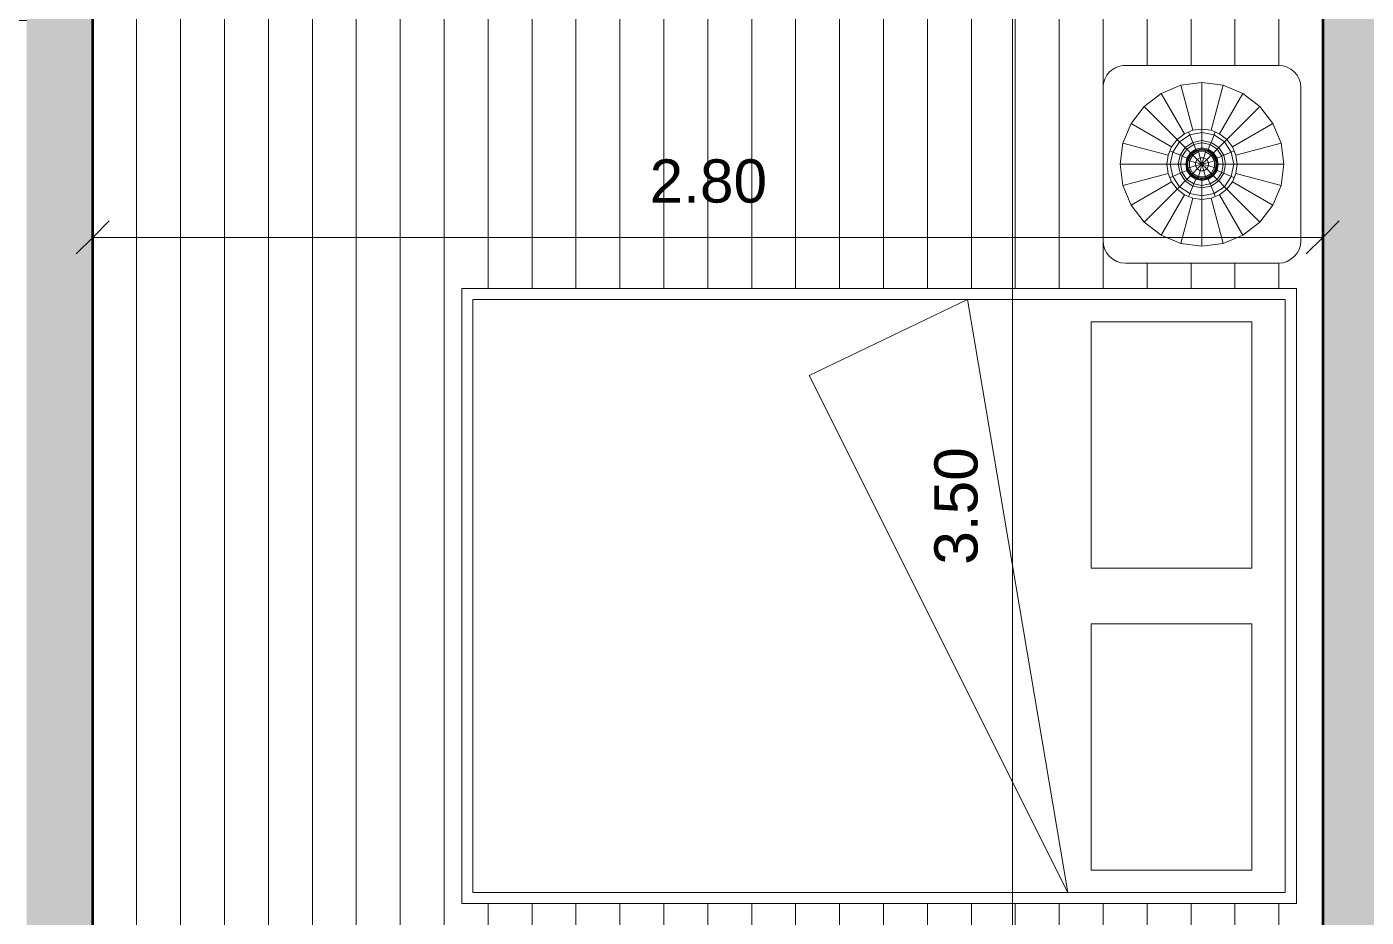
# Model space of a CAD drawing. Header units: metres. Extents: x 11 to 152, y 1 to 34.
# Drawn here: x 86.715 to 89.764, y 16.434 to 18.46 of the extents above; entities that cross this region are included whole.
import ezdxf

# ---------------------------------------------------------------- set-up
doc = ezdxf.new("R2010")
doc.units = ezdxf.units.M
for name, color, linetype, lineweight in [('A-ANNO-DIMS', 211, 'Continuous', 9), ('A-ANNO-DIMS-100', 211, 'Continuous', 9), ('A-FLOR-PATT', 8, 'Continuous', 9), ('A-WALL-1', 113, 'Continuous', 50), ('A-WALL-PATT-1', 111, 'Continuous', 9), ('E-LITE-EQPM', 33, 'Continuous', 9), ('G-IMPT', 8, 'Continuous', 9), ('I-FURN', 30, 'Continuous', 9)]:
    doc.layers.add(name, color=color, linetype=linetype, lineweight=lineweight)
doc.styles.add('Arial_1', font='Arial.ttf', dxfattribs={"height": 0.098353})
doc.dimstyles.new('Cota_1_25', dxfattribs={"dimscale": 0.3048, "dimtxt": 0.1, "dimasz": 0.246063, "dimexe": 0, "dimexo": 0.0625, "dimgap": 0.164042, "dimtad": 1, "dimrnd": 0.01, "dimzin": 0, "dimdsep": 46, "dimtxsty": 'Arial_1', "dimblk1": 'OBLIQUE', "dimblk2": 'OBLIQUE', "dimsah": 1, "dimcen": 0.09, "dimazin": 0, "dimtfac": 1, "dimtdec": 4, "dimtix": 1, "dimtmove": 0, "dimatfit": 3, "dimfxl": 0, "dimfxlon": 1, "dimtvp": 1, "dimtolj": 1, "dimtzin": 0, "dimarcsym": 2})

# ---------------------------------------------------------------- blocks, each defined once
blk = doc.blocks.new('M_Bed-Box1 - cama 140 x 190-1375289-2 Piso _Tipo_')
at = {"layer": 'I-FURN'}
for p, q in [((-0.3608, 0.7156), (-0.3608, -1.1844)), ((-0.3608, 0.7156), (1.0392, 0.7156)), ((1.0392, 0.7156), (1.0392, -1.1844)), ((-0.3354, 0.6902), (-0.3354, -1.159)), ((-0.3354, 0.6902), (1.0138, 0.6902)), ((1.0138, 0.6902), (1.0138, -1.159)), ((-0.2846, 0.614), (-0.2846, 0.2482)), ((-0.2846, 0.614), (0.2757, 0.614)), ((0.2757, 0.614), (0.2757, 0.2482)), ((0.4027, 0.614), (0.4027, 0.2482)), ((0.4027, 0.614), (0.963, 0.614)), ((0.963, 0.614), (0.963, 0.2482)), ((-0.2846, 0.2482), (0.2757, 0.2482)), ((0.4027, 0.2482), (0.963, 0.2482)), ((1.0138, 0.1949), (-0.3354, -0.0335)), ((1.0138, 0.1949), (-0.163, -0.3934)), ((-0.163, -0.3934), (-0.3354, -0.0335)), ((-0.3608, -1.1844), (1.0392, -1.1844)), ((-0.3354, -1.159), (1.0138, -1.159))]:
    blk.add_line(p, q, dxfattribs=at)
blk = doc.blocks.new('M_Table-End - nochero-1375290-2 Piso _Tipo_')
at = {"layer": 'I-FURN'}
for p, q in [((0.4029, 0.3774), (0.0545, 0.3774)), ((0.0037, 0.3266), (0.0037, -0.0218)), ((0.4537, -0.0218), (0.4537, 0.3266)), ((0.0545, -0.0726), (0.4029, -0.0726))]:
    blk.add_line(p, q, dxfattribs=at)
for centre, start, end in [((0.0545, 0.3266), 90, 180), ((0.4029, 0.3266), 0, 90), ((0.0545, -0.0218), 180, 270), ((0.4029, -0.0218), 270, 0)]:
    blk.add_arc(centre, 0.0508, start, end, dxfattribs=at)
blk = doc.blocks.new('Lamp38i - Name-1374313-2 Piso _Tipo_')
at = {"layer": 'G-IMPT'}
for p, q in [((0, 0.0381), (0, 0.0265)), ((-0.0265, 0), (-0.0381, 0)), ((0.0265, 0), (0.0381, 0)), ((0, -0.0381), (0, -0.0265))]:
    blk.add_line(p, q, dxfattribs=at)
blk = doc.blocks.new('Lamp38i - 12zlmp38i_dwg-1374311-2 Piso _Tipo_')
at = {"layer": 'G-IMPT'}
for p, q in [((0, 0.1863), (-0.0482, 0.18)), ((0.0482, 0.18), (0, 0.1863)), ((0, 0.0799), (0, 0.1863)), ((-0.1317, 0.1317), (-0.0931, 0.1613)), ((-0.0482, 0.18), (-0.0931, 0.1613)), ((-0.04, 0.0693), (-0.0931, 0.1613)), ((-0.0207, 0.0772), (-0.0482, 0.18)), ((0.0207, 0.0772), (0.0482, 0.18)), ((0.04, 0.0693), (0.0931, 0.1613)), ((0.0482, 0.18), (0.0931, 0.1613)), ((0.1317, 0.1317), (0.0931, 0.1613)), ((-0.1317, 0.1317), (-0.1613, 0.0931)), ((-0.1317, 0.1317), (-0.0565, 0.0565)), ((0.0565, 0.0565), (0.1317, 0.1317)), ((0.1613, 0.0931), (0.1317, 0.1317)), ((-0.1613, 0.0931), (-0.18, 0.0482)), ((-0.1613, 0.0931), (-0.0693, 0.04)), ((0.0693, 0.04), (0.1613, 0.0931)), ((0.18, 0.0482), (0.1613, 0.0931)), ((-0.04, 0.0693), (-0.0565, 0.0565)), ((-0.0511, 0.0511), (-0.0276, 0.0667)), ((-0.0207, 0.0772), (-0.04, 0.0693)), ((-0.0303, 0.0732), (-0.0276, 0.0667)), ((-0.0276, 0.0667), (0, 0.0722)), ((-0.0276, 0.0667), (-0.0206, 0.0498)), ((0, 0.0799), (-0.0207, 0.0772)), ((0.0207, 0.0772), (0, 0.0799)), ((0, 0.0799), (0, 0.0722)), ((0.0276, 0.0667), (0, 0.0722)), ((0, 0.0539), (0, 0.0722)), ((0.0276, 0.0667), (0.0206, 0.0498)), ((0.04, 0.0693), (0.0207, 0.0772)), ((0.0276, 0.0667), (0.0303, 0.0732)), ((0.0511, 0.0511), (0.0276, 0.0667)), ((0.0565, 0.0565), (0.04, 0.0693)), ((-0.18, 0.0482), (-0.1863, 0)), ((-0.0772, 0.0207), (-0.18, 0.0482)), ((-0.0693, 0.04), (-0.0772, 0.0207)), ((-0.0565, 0.0565), (-0.0693, 0.04)), ((-0.0511, 0.0511), (-0.0667, 0.0276)), ((-0.0511, 0.0511), (-0.0565, 0.0565)), ((-0.0511, 0.0511), (-0.0381, 0.0381)), ((-0.0498, 0.0206), (-0.0381, 0.0381)), ((-0.0498, 0.0206), (-0.0381, 0.0381)), ((-0.0449, 0.0186), (-0.0344, 0.0344)), ((-0.0206, 0.0498), (-0.0381, 0.0381)), ((-0.0381, 0.0381), (-0.0206, 0.0498)), ((-0.0344, 0.0344), (-0.0381, 0.0381)), ((-0.0344, 0.0344), (-0.0186, 0.0449)), ((-0.0262, 0.0262), (-0.0344, 0.0344)), ((-0.0262, 0.0262), (-0.0142, 0.0343)), ((-0.0248, 0.0248), (-0.0134, 0.0324)), ((-0.0234, 0.0234), (-0.0127, 0.0306)), ((-0.0233, 0.0233), (-0.0085, 0.0319)), ((-0.0206, 0.0498), (0, 0.0539)), ((0, 0.0539), (-0.0206, 0.0498)), ((-0.0186, 0.0449), (-0.0206, 0.0498)), ((0, 0.0486), (-0.0186, 0.0449)), ((-0.0186, 0.0449), (-0.0142, 0.0343)), ((0, 0.0371), (-0.0142, 0.0343)), ((-0.0142, 0.0343), (-0.0134, 0.0324)), ((0, 0.0351), (-0.0134, 0.0324)), ((-0.0127, 0.0306), (-0.0134, 0.0324)), ((-0.0096, 0.0312), (-0.0127, 0.0306)), ((0.0085, 0.0319), (-0.0085, 0.0319)), ((-0.0077, 0.0287), (-0.0085, 0.0319)), ((0, 0.0331), (-0.0065, 0.0319)), ((0.0206, 0.0498), (0, 0.0539)), ((0, 0.0539), (0.0206, 0.0498)), ((0, 0.0486), (0, 0.0539)), ((0, 0.0371), (0, 0.0486)), ((0.0186, 0.0449), (0, 0.0486)), ((0, 0.0351), (0, 0.0371)), ((0.0142, 0.0343), (0, 0.0371)), ((0, 0.0351), (0.0134, 0.0324)), ((0, 0.0331), (0, 0.0351)), ((0, 0.0319), (0, 0.0331)), ((0.0065, 0.0319), (0, 0.0331)), ((0.0085, 0.0319), (0.0077, 0.0287)), ((0.0085, 0.0319), (0.0233, 0.0233)), ((0.0127, 0.0306), (0.0096, 0.0312)), ((0.0127, 0.0306), (0.0134, 0.0324)), ((0.0127, 0.0306), (0.0234, 0.0234)), ((0.0134, 0.0324), (0.0142, 0.0343)), ((0.0134, 0.0324), (0.0248, 0.0248)), ((0.0142, 0.0343), (0.0186, 0.0449)), ((0.0142, 0.0343), (0.0262, 0.0262)), ((0.0186, 0.0449), (0.0206, 0.0498)), ((0.0186, 0.0449), (0.0344, 0.0344)), ((0.0381, 0.0381), (0.0206, 0.0498)), ((0.0206, 0.0498), (0.0381, 0.0381)), ((0.0344, 0.0344), (0.0262, 0.0262)), ((0.0344, 0.0344), (0.0381, 0.0381)), ((0.0449, 0.0186), (0.0344, 0.0344)), ((0.0511, 0.0511), (0.0381, 0.0381)), ((0.0498, 0.0206), (0.0381, 0.0381)), ((0.0498, 0.0206), (0.0381, 0.0381)), ((0.0511, 0.0511), (0.0565, 0.0565)), ((0.0511, 0.0511), (0.0667, 0.0276)), ((0.0693, 0.04), (0.0565, 0.0565)), ((0.0772, 0.0207), (0.0693, 0.04)), ((0.0772, 0.0207), (0.18, 0.0482)), ((0.1863, 0), (0.18, 0.0482)), ((-0.0772, 0.0207), (-0.0799, 0)), ((-0.0732, 0.0303), (-0.0667, 0.0276)), ((-0.0722, 0), (-0.0667, 0.0276)), ((-0.0498, 0.0206), (-0.0667, 0.0276)), ((-0.0498, 0.0206), (-0.0539, 0)), ((-0.0539, 0), (-0.0498, 0.0206)), ((-0.0449, 0.0186), (-0.0498, 0.0206)), ((-0.0449, 0.0186), (-0.0486, 0)), ((-0.0343, 0.0142), (-0.0449, 0.0186)), ((-0.0371, 0), (-0.0343, 0.0142)), ((-0.0351, 0), (-0.0324, 0.0134)), ((-0.0343, 0.0142), (-0.0262, 0.0262)), ((-0.0324, 0.0134), (-0.0343, 0.0142)), ((-0.0319, 0.0065), (-0.0331, 0)), ((-0.0324, 0.0134), (-0.0248, 0.0248)), ((-0.0306, 0.0127), (-0.0324, 0.0134)), ((-0.0319, 0.0085), (-0.0233, 0.0233)), ((-0.0319, 0.0085), (-0.0319, -0.0085)), ((-0.0319, 0.0085), (-0.0287, 0.0077)), ((-0.0306, 0.0127), (-0.0312, 0.0096)), ((-0.0306, 0.0127), (-0.0234, 0.0234)), ((-0.0287, 0.0077), (-0.021, 0.021)), ((-0.0287, 0.0077), (-0.0147, 0.0039)), ((-0.0287, 0.0077), (-0.0286, -0.0077)), ((-0.0262, 0.0262), (-0.0248, 0.0248)), ((-0.0234, 0.0234), (-0.0248, 0.0248)), ((-0.0233, 0.0233), (-0.021, 0.021)), ((-0.021, 0.021), (-0.0077, 0.0287)), ((-0.021, 0.021), (-0.0108, 0.0108)), ((-0.0147, 0.0039), (-0.0108, 0.0108)), ((-0.0147, 0.0039), (-0.0147, -0.0039)), ((-0.0147, 0.0039), (0, 0)), ((-0.0039, 0.0147), (-0.0108, 0.0108)), ((0, 0), (-0.0108, 0.0108)), ((0.0077, 0.0287), (-0.0077, 0.0287)), ((-0.0077, 0.0287), (-0.0039, 0.0147)), ((0.0039, 0.0147), (-0.0039, 0.0147)), ((0, 0), (-0.0039, 0.0147)), ((0.0039, 0.0147), (0, 0)), ((0.0108, 0.0108), (0, 0)), ((0.0147, 0.0039), (0, 0)), ((0.0077, 0.0287), (0.0039, 0.0147)), ((0.0108, 0.0108), (0.0039, 0.0147)), ((0.021, 0.021), (0.0077, 0.0287)), ((0.021, 0.021), (0.0108, 0.0108)), ((0.0147, 0.0039), (0.0108, 0.0108)), ((0.0286, 0.0077), (0.0147, 0.0039)), ((0.0147, -0.0039), (0.0147, 0.0039)), ((0.021, 0.021), (0.0233, 0.0233)), ((0.0286, 0.0077), (0.021, 0.021)), ((0.0319, 0.0085), (0.0233, 0.0233)), ((0.0234, 0.0234), (0.0248, 0.0248)), ((0.0306, 0.0127), (0.0234, 0.0234)), ((0.0262, 0.0262), (0.0248, 0.0248)), ((0.0324, 0.0134), (0.0248, 0.0248)), ((0.0343, 0.0142), (0.0262, 0.0262)), ((0.0319, 0.0085), (0.0286, 0.0077)), ((0.0286, -0.0077), (0.0286, 0.0077)), ((0.0306, 0.0127), (0.0324, 0.0134)), ((0.0306, 0.0127), (0.0312, 0.0096)), ((0.0319, -0.0085), (0.0319, 0.0085)), ((0.0319, 0.0065), (0.0331, 0)), ((0.0324, 0.0134), (0.0343, 0.0142)), ((0.0351, 0), (0.0324, 0.0134)), ((0.0343, 0.0142), (0.0449, 0.0186)), ((0.0371, 0), (0.0343, 0.0142)), ((0.0449, 0.0186), (0.0498, 0.0206)), ((0.0449, 0.0186), (0.0486, 0)), ((0.0498, 0.0206), (0.0667, 0.0276)), ((0.0498, 0.0206), (0.0539, 0)), ((0.0539, 0), (0.0498, 0.0206)), ((0.0732, 0.0303), (0.0667, 0.0276)), ((0.0722, 0), (0.0667, 0.0276)), ((0.0799, 0), (0.0772, 0.0207)), ((-0.1863, 0), (-0.18, -0.0482)), ((-0.0799, 0), (-0.1863, 0)), ((-0.0772, -0.0207), (-0.18, -0.0482)), ((-0.0799, 0), (-0.0772, -0.0207)), ((-0.0722, 0), (-0.0799, 0)), ((-0.0772, -0.0207), (-0.0693, -0.04)), ((-0.0667, -0.0276), (-0.0732, -0.0303)), ((-0.0722, 0), (-0.0539, 0)), ((-0.0722, 0), (-0.0667, -0.0276)), ((-0.0667, -0.0276), (-0.0498, -0.0206)), ((-0.0667, -0.0276), (-0.0511, -0.0511)), ((-0.0539, 0), (-0.0498, -0.0206)), ((-0.0539, 0), (-0.0498, -0.0206)), ((-0.0486, 0), (-0.0539, 0)), ((-0.0449, -0.0186), (-0.0498, -0.0206)), ((-0.0498, -0.0206), (-0.0381, -0.0381)), ((-0.0381, -0.0381), (-0.0498, -0.0206)), ((-0.0371, 0), (-0.0486, 0)), ((-0.0486, 0), (-0.0449, -0.0186)), ((-0.0343, -0.0142), (-0.0449, -0.0186)), ((-0.0344, -0.0344), (-0.0449, -0.0186)), ((-0.0351, 0), (-0.0371, 0)), ((-0.0371, 0), (-0.0343, -0.0142)), ((-0.0351, 0), (-0.0324, -0.0134)), ((-0.0331, 0), (-0.0351, 0)), ((-0.0344, -0.0344), (-0.0262, -0.0262)), ((-0.0343, -0.0142), (-0.0326, -0.0135)), ((-0.0262, -0.0262), (-0.0343, -0.0142)), ((-0.0319, 0), (-0.0331, 0)), ((-0.0331, 0), (-0.0319, -0.0065)), ((-0.0306, -0.0127), (-0.0324, -0.0134)), ((-0.0324, -0.0134), (-0.0248, -0.0248)), ((-0.0319, -0.0085), (-0.0286, -0.0077)), ((-0.0319, -0.0085), (-0.0233, -0.0233)), ((-0.0312, -0.0096), (-0.0306, -0.0127)), ((-0.0306, -0.0127), (-0.0234, -0.0234)), ((-0.0286, -0.0077), (-0.0147, -0.0039)), ((-0.0286, -0.0077), (-0.021, -0.021)), ((-0.0262, -0.0262), (-0.0248, -0.0248)), ((-0.0262, -0.0262), (-0.0142, -0.0343)), ((-0.0234, -0.0234), (-0.0248, -0.0248)), ((-0.0248, -0.0248), (-0.0134, -0.0324)), ((-0.0234, -0.0234), (-0.0127, -0.0306)), ((-0.0233, -0.0233), (-0.021, -0.021)), ((-0.0233, -0.0233), (-0.0085, -0.0319)), ((-0.0108, -0.0108), (-0.021, -0.021)), ((-0.021, -0.021), (-0.0077, -0.0286)), ((-0.0147, -0.0039), (0, 0)), ((-0.0147, -0.0039), (-0.0108, -0.0108)), ((-0.0108, -0.0108), (0, 0)), ((-0.0108, -0.0108), (-0.0039, -0.0147)), ((-0.0077, -0.0286), (-0.0085, -0.0319)), ((-0.0077, -0.0286), (-0.0039, -0.0147)), ((-0.0077, -0.0286), (0.0077, -0.0287)), ((-0.0039, -0.0147), (0, 0)), ((-0.0039, -0.0147), (0.0039, -0.0147)), ((0.0039, -0.0147), (0, 0)), ((0.0108, -0.0108), (0, 0)), ((0.0147, -0.0039), (0, 0)), ((0.0039, -0.0147), (0.0108, -0.0108)), ((0.0077, -0.0287), (0.0039, -0.0147)), ((0.0077, -0.0287), (0.021, -0.021)), ((0.0085, -0.0319), (0.0077, -0.0287)), ((0.0085, -0.0319), (0.0233, -0.0233)), ((0.0108, -0.0108), (0.0147, -0.0039)), ((0.0108, -0.0108), (0.021, -0.021)), ((0.0127, -0.0306), (0.0234, -0.0234)), ((0.0134, -0.0324), (0.0248, -0.0248)), ((0.0142, -0.0343), (0.0262, -0.0262)), ((0.0286, -0.0077), (0.0147, -0.0039)), ((0.0286, -0.0077), (0.021, -0.021)), ((0.0233, -0.0233), (0.021, -0.021)), ((0.0233, -0.0233), (0.0319, -0.0085)), ((0.0234, -0.0234), (0.0306, -0.0127)), ((0.0234, -0.0234), (0.0248, -0.0248)), ((0.0324, -0.0134), (0.0248, -0.0248)), ((0.0262, -0.0262), (0.0248, -0.0248)), ((0.0343, -0.0142), (0.0262, -0.0262)), ((0.0262, -0.0262), (0.0344, -0.0344)), ((0.0286, -0.0077), (0.0319, -0.0085)), ((0.0312, -0.0096), (0.0306, -0.0127)), ((0.0306, -0.0127), (0.0324, -0.0134)), ((0.0319, 0), (0.0331, 0)), ((0.0331, 0), (0.0319, -0.0065)), ((0.0351, 0), (0.0324, -0.0134)), ((0.0343, -0.0142), (0.0326, -0.0135)), ((0.0331, 0), (0.0351, 0)), ((0.0371, 0), (0.0343, -0.0142)), ((0.0343, -0.0142), (0.0449, -0.0186)), ((0.0344, -0.0344), (0.0449, -0.0186)), ((0.0351, 0), (0.0371, 0)), ((0.0371, 0), (0.0486, 0)), ((0.0381, -0.0381), (0.0498, -0.0206)), ((0.0381, -0.0381), (0.0498, -0.0206)), ((0.0486, 0), (0.0449, -0.0186)), ((0.0449, -0.0186), (0.0498, -0.0206)), ((0.0486, 0), (0.0539, 0)), ((0.0498, -0.0206), (0.0539, 0)), ((0.0539, 0), (0.0498, -0.0206)), ((0.0498, -0.0206), (0.0667, -0.0276)), ((0.0511, -0.0511), (0.0667, -0.0276)), ((0.0722, 0), (0.0539, 0)), ((0.0667, -0.0276), (0.0722, 0)), ((0.0732, -0.0303), (0.0667, -0.0276)), ((0.0693, -0.04), (0.0772, -0.0207)), ((0.0799, 0), (0.0722, 0)), ((0.0772, -0.0207), (0.0799, 0)), ((0.0772, -0.0207), (0.18, -0.0482)), ((0.0799, 0), (0.1863, 0)), ((0.18, -0.0482), (0.1863, 0)), ((-0.18, -0.0482), (-0.1613, -0.0931)), ((-0.1613, -0.0931), (-0.0693, -0.04)), ((-0.1317, -0.1317), (-0.0565, -0.0565)), ((-0.0693, -0.04), (-0.0565, -0.0565)), ((-0.0511, -0.0511), (-0.0565, -0.0565)), ((-0.0565, -0.0565), (-0.04, -0.0693)), ((-0.0511, -0.0511), (-0.0381, -0.0381)), ((-0.0511, -0.0511), (-0.0276, -0.0667)), ((-0.0344, -0.0344), (-0.0381, -0.0381)), ((-0.0381, -0.0381), (-0.0206, -0.0498)), ((-0.0381, -0.0381), (-0.0206, -0.0498)), ((-0.0344, -0.0344), (-0.0186, -0.0449)), ((-0.0206, -0.0498), (-0.0276, -0.0667)), ((-0.0186, -0.0449), (-0.0206, -0.0498)), ((-0.0206, -0.0498), (0, -0.0539)), ((0, -0.0539), (-0.0206, -0.0498)), ((-0.0186, -0.0449), (-0.0142, -0.0343)), ((0, -0.0486), (-0.0186, -0.0449)), ((-0.0142, -0.0343), (-0.0134, -0.0324)), ((0, -0.0371), (-0.0142, -0.0343)), ((-0.0127, -0.0306), (-0.0134, -0.0324)), ((0, -0.0351), (-0.0134, -0.0324)), ((-0.0096, -0.0312), (-0.0127, -0.0306)), ((-0.0085, -0.0319), (0.0085, -0.0319)), ((0, -0.0331), (-0.0065, -0.0319)), ((0, -0.0319), (0, -0.0331)), ((0.0065, -0.0319), (0, -0.0331)), ((0, -0.0351), (0.0134, -0.0324)), ((0, -0.0331), (0, -0.0351)), ((0, -0.0371), (0.0142, -0.0343)), ((0, -0.0351), (0, -0.0371)), ((0, -0.0371), (0, -0.0486)), ((0.0186, -0.0449), (0, -0.0486)), ((0, -0.0486), (0, -0.0539)), ((0, -0.0539), (0.0206, -0.0498)), ((0, -0.0539), (0.0206, -0.0498)), ((0, -0.0539), (0, -0.0722)), ((0.0127, -0.0306), (0.0096, -0.0312)), ((0.0127, -0.0306), (0.0134, -0.0324)), ((0.0134, -0.0324), (0.0142, -0.0343)), ((0.0142, -0.0343), (0.0186, -0.0449)), ((0.0186, -0.0449), (0.0344, -0.0344)), ((0.0186, -0.0449), (0.0206, -0.0498)), ((0.0206, -0.0498), (0.0381, -0.0381)), ((0.0206, -0.0498), (0.0381, -0.0381)), ((0.0206, -0.0498), (0.0276, -0.0667)), ((0.0276, -0.0667), (0.0511, -0.0511)), ((0.0344, -0.0344), (0.0381, -0.0381)), ((0.0381, -0.0381), (0.0511, -0.0511)), ((0.04, -0.0693), (0.0565, -0.0565)), ((0.0565, -0.0565), (0.0511, -0.0511)), ((0.0693, -0.04), (0.0565, -0.0565)), ((0.0565, -0.0565), (0.1317, -0.1317)), ((0.0693, -0.04), (0.1613, -0.0931)), ((0.1613, -0.0931), (0.18, -0.0482)), ((-0.04, -0.0693), (-0.0931, -0.1613)), ((-0.0482, -0.18), (-0.0207, -0.0772)), ((-0.04, -0.0693), (-0.0207, -0.0772)), ((-0.0303, -0.0732), (-0.0276, -0.0667)), ((-0.0276, -0.0667), (0, -0.0722)), ((0, -0.0799), (-0.0207, -0.0772)), ((0.0276, -0.0667), (0, -0.0722)), ((0, -0.0799), (0, -0.0722)), ((0, -0.0799), (0.0207, -0.0772)), ((0, -0.0799), (0, -0.1863)), ((0.0207, -0.0772), (0.04, -0.0693)), ((0.0207, -0.0772), (0.0482, -0.18)), ((0.0303, -0.0732), (0.0276, -0.0667)), ((0.04, -0.0693), (0.0931, -0.1613)), ((-0.1613, -0.0931), (-0.1317, -0.1317)), ((0.1613, -0.0931), (0.1317, -0.1317)), ((-0.1317, -0.1317), (-0.0931, -0.1613)), ((0.0931, -0.1613), (0.1317, -0.1317)), ((-0.0931, -0.1613), (-0.0482, -0.18)), ((-0.0482, -0.18), (0, -0.1863)), ((0, -0.1863), (0.0482, -0.18)), ((0.0482, -0.18), (0.0931, -0.1613))]:
    blk.add_line(p, q, dxfattribs=at)
at = {"xscale": 1.2, "yscale": 1.2, "zscale": 1.2}
blk.add_blockref('Lamp38i - Name-1374313-2 Piso _Tipo_', (0, 0), dxfattribs=at)
blk = doc.blocks.new('Lamp38i - 100 Watt Incandescent-1375292-2 Piso _Tipo_')
blk.add_blockref('Lamp38i - 12zlmp38i_dwg-1374311-2 Piso _Tipo_', (0, 0))
blk = doc.blocks.new('mesa172 - mesa001-1570305-2 Piso _Tipo_')
at = {"layer": 'I-FURN'}
h = blk.add_hatch(dxfattribs=at)
h.set_pattern_fill('FP_42', color=256, style=0, pattern_type=2)
h.set_pattern_definition([(226.11, (41.785, 15.092), (0.05405041, -0.0519957), [])])
h.paths.add_polyline_path([(0.7244, -1.1301), (0.2605, -0.6838), (-0.9528, -1.945), (-0.4888, -2.3913), (0.4525, -1.4128)], flags=0)
blk.add_line((-0.4888, -2.3913), (0.7244, -1.1301), dxfattribs=at)
blk = doc.blocks.new('DIMBLOCK271-2 Piso _Tipo_')
at = {"layer": 'A-ANNO-DIMS-100', "transparency": 16777216}
for p, q in [((86.865, 17.9807), (86.9025, 18.0182)), ((89.665, 17.9807), (89.7025, 18.0182)), ((86.865, 17.9807), (86.8275, 17.9432)), ((86.865, 17.9807), (89.665, 17.9807)), ((86.865, 17.9807), (86.865, 17.9807)), ((86.865, 17.9807), (86.865, 17.9807)), ((89.665, 17.9807), (89.6275, 17.9432)), ((89.665, 17.9807), (89.665, 17.9807)), ((89.665, 17.9807), (89.665, 17.9807))]:
    blk.add_line(p, q, dxfattribs=at)
at = {"layer": 'A-ANNO-DIMS-100', "color": 0, "transparency": 16777216, "insert": (88.1327, 18.1583), "char_height": 0.09835, "width": 0.317538, "attachment_point": 1, "line_spacing_factor": 0.938532, "style": 'Arial_1'}
blk.add_mtext('2.80', dxfattribs=at)
blk = doc.blocks.new('_Oblique')
at = {"color": 0, "linetype": 'ByBlock', "lineweight": -2}
blk.add_line((-0.5, -0.5), (0.5, 0.5), dxfattribs=at)
blk = doc.blocks.new('DIMBLOCK273-2 Piso _Tipo_')
at = {"layer": 'A-ANNO-DIMS-100', "transparency": 16777216}
for p, q in [((88.9584, 19.1183), (88.9209, 19.1558)), ((88.9584, 15.6182), (88.9584, 19.1183)), ((88.9584, 19.1183), (88.9959, 19.0808)), ((88.9584, 19.1183), (88.9584, 19.1183)), ((88.9584, 19.1183), (88.9584, 19.1183)), ((88.9584, 15.6182), (88.9209, 15.6557)), ((88.9584, 15.6182), (88.9959, 15.5807)), ((88.9584, 15.6182), (88.9584, 15.6182)), ((88.9584, 15.6182), (88.9584, 15.6182))]:
    blk.add_line(p, q, dxfattribs=at)
at = {"layer": 'A-ANNO-DIMS-100', "color": 0, "transparency": 16777216, "insert": (88.7808, 17.2359), "char_height": 0.09835, "width": 0.317538, "attachment_point": 1, "rotation": 90, "line_spacing_factor": 0.938532, "style": 'Arial_1'}
blk.add_mtext('3.50', dxfattribs=at)

msp = doc.modelspace()

# ---------------------------------------------------------------- hatches: boundary and pattern name
at = {"layer": 'A-FLOR-PATT'}
h = msp.add_hatch(dxfattribs=at)
h.set_pattern_fill('FP_62', color=256, style=0, pattern_type=2)
h.set_pattern_definition([(270, (95.365, -0.118), (0.1, 6e-18), [])])
h.paths.add_polyline_path([(86.2551, 15.4682), (86.2551, 15.5182), (84.7551, 15.5182), (84.7551, 15.4682), (86.2251, 15.4682)], flags=0)
h.paths.add_polyline_path([(87.065, 15.4682), (89.465, 15.4682), (89.465, 15.6182), (89.665, 15.6182), (89.665, 19.1183), (89.165, 19.1183), (89.165, 19.2683), (89.1743, 19.2683), (89.1743, 20.6183), (88.4116, 20.6183), (88.4116, 19.2683), (88.421, 19.2683), (88.421, 19.1183), (87.771, 19.1183), (87.771, 20.1683), (86.2435, 20.1683), (86.2435, 20.0783), (86.1935, 20.0783), (86.1935, 20.0633), (86.1585, 20.0633), (86.1585, 20.0783), (86.0935, 20.0783), (86.0935, 20.3183), (86.421, 20.3183), (86.421, 23.07), (83.8151, 23.0698), (83.8151, 22.5217), (83.8284, 22.5217), (83.8295, 22.5281), (83.8913, 22.5281), (83.8919, 22.84), (83.8955, 22.8529), (83.9019, 22.8647), (83.9107, 22.8749), (83.9216, 22.8828), (83.9377, 22.8897), (83.9481, 22.8897), (83.9535, 22.8929), (83.9579, 22.8974), (83.9611, 22.9027), (83.9632, 22.9027), (83.9662, 22.8994), (83.9675, 22.8952), (83.9671, 21.6889), (83.9649, 21.685), (83.9632, 21.6835), (83.9611, 21.6835), (83.9579, 21.6889), (83.9535, 21.6934), (83.9481, 21.6966), (83.9351, 21.6974), (83.9339, 21.6982), (83.9216, 21.7035), (83.9083, 21.7142), (83.9019, 21.7215), (83.8955, 21.7334), (83.8919, 21.7463), (83.8913, 21.7597), (83.8913, 22.0582), (83.8284, 22.0582), (83.8278, 22.0645), (83.8151, 22.0645), (83.8151, 21.3181), (84.3652, 21.3181), (84.3652, 20.8181), (83.865, 20.8181), (83.865, 19.2683), (84.055, 19.2683), (84.055, 19.2033), (84.07, 19.2033), (84.07, 19.1683), (84.055, 19.1683), (84.055, 19.1183), (84.015, 19.1183), (84.015, 15.9681), (84.3651, 15.9681), (84.3651, 15.6182), (84.7551, 15.6182), (84.7551, 15.5782), (86.2551, 15.5782), (86.2551, 15.6182), (86.715, 15.6182), (86.715, 18.4745), (84.815, 18.4745), (84.815, 19.1183), (84.775, 19.1183), (84.775, 19.1683), (84.76, 19.1683), (84.76, 19.2033), (84.775, 19.2033), (84.775, 19.2683), (86.0935, 19.2683), (86.0935, 19.3583), (86.1585, 19.3583), (86.1585, 19.3733), (86.1935, 19.3733), (86.1935, 19.3583), (86.2435, 19.3583), (86.2435, 19.2683), (86.865, 19.2683), (86.865, 15.6182), (87.065, 15.6182)], flags=0)
h.paths.add_polyline_path([(89.5542, 15.9502), (89.2058, 15.9502), (89.1926, 15.9519), (89.1804, 15.957), (89.1699, 15.965), (89.1618, 15.9756), (89.1567, 15.9878), (89.155, 16.001), (89.155, 16.3494), (89.1567, 16.3625), (89.1618, 16.3748), (89.1699, 16.3853), (89.1804, 16.3934), (89.1926, 16.3984), (89.2058, 16.4002), (89.5542, 16.4002), (89.5673, 16.3984), (89.5796, 16.3934), (89.5901, 16.3853), (89.5982, 16.3748), (89.6032, 16.3625), (89.605, 16.3494), (89.605, 16.001), (89.6032, 15.9878), (89.5982, 15.9756), (89.5901, 15.965), (89.5796, 15.957), (89.5673, 15.9519)], flags=0)
h.paths.add_polyline_path([(86.3227, 16.2139), (86.2681, 16.2139), (86.2549, 16.2157), (86.2427, 16.2208), (86.2322, 16.2288), (86.2241, 16.2393), (86.219, 16.2516), (86.2173, 16.2647), (86.2173, 16.6131), (86.219, 16.6263), (86.2241, 16.6385), (86.2322, 16.6491), (86.2427, 16.6571), (86.2549, 16.6622), (86.2681, 16.6639), (86.6165, 16.6639), (86.6296, 16.6622), (86.6419, 16.6571), (86.6545, 16.6464), (86.6605, 16.6385), (86.6655, 16.6263), (86.6673, 16.6131), (86.6673, 16.2647), (86.6655, 16.2516), (86.6605, 16.2393), (86.6524, 16.2288), (86.6419, 16.2208), (86.6296, 16.2157), (86.6165, 16.2139), (86.3334, 16.2139)], flags=0)
h.paths.add_polyline_path([(89.605, 16.4647), (87.705, 16.4647), (87.705, 17.8647), (89.605, 17.8647), (89.605, 16.4901)], flags=0)
h.paths.add_polyline_path([(86.6419, 16.7315), (84.775, 16.7315), (84.775, 17.6315), (86.675, 17.6315), (86.675, 16.7315), (86.6517, 16.7315)], flags=0)
h.paths.add_polyline_path([(86.2681, 17.6991), (86.2549, 17.7009), (86.2427, 17.706), (86.2322, 17.714), (86.2241, 17.7245), (86.219, 17.7368), (86.2173, 17.7499), (86.2173, 18.0983), (86.219, 18.1115), (86.2241, 18.1237), (86.2322, 18.1343), (86.2427, 18.1423), (86.2549, 18.1474), (86.2681, 18.1491), (86.6165, 18.1491), (86.6296, 18.1474), (86.6419, 18.1423), (86.6524, 18.1343), (86.6605, 18.1237), (86.6655, 18.1115), (86.6673, 18.0983), (86.6673, 17.7499), (86.6655, 17.7368), (86.6605, 17.7245), (86.6524, 17.714), (86.6419, 17.706), (86.6296, 17.7009), (86.6165, 17.6991), (86.3227, 17.6991)], flags=0)
h.paths.add_polyline_path([(89.3084, 17.9222), (89.2158, 17.9222), (89.2026, 17.9239), (89.1904, 17.929), (89.1799, 17.937), (89.1718, 17.9476), (89.1667, 17.9598), (89.165, 17.973), (89.1661, 18.3299), (89.1667, 18.3345), (89.1718, 18.3468), (89.1799, 18.3573), (89.1904, 18.3654), (89.2026, 18.3704), (89.2158, 18.3722), (89.5642, 18.3722), (89.5773, 18.3704), (89.5896, 18.3654), (89.6001, 18.3573), (89.6082, 18.3468), (89.6132, 18.3345), (89.615, 18.3214), (89.615, 17.973), (89.6132, 17.9598), (89.6082, 17.9476), (89.5974, 17.9349), (89.5896, 17.929), (89.5773, 17.9239), (89.5642, 17.9222)], flags=0)
h.paths.add_polyline_path([(86.1413, 20.7199), (85.7685, 20.7199), (85.7685, 21.2199), (86.2685, 21.2199), (86.2685, 20.7199)], flags=0)
h.paths.add_polyline_path([(85.5322, 21.4563), (85.5322, 21.5579), (85.4814, 21.5579), (85.4814, 22.8787), (85.5322, 22.8787), (85.5322, 22.9803), (86.345, 22.9803), (86.345, 21.4563), (85.6593, 21.4563)], flags=0)
at = {"layer": 'A-WALL-PATT-1'}
h = msp.add_hatch(color=256, dxfattribs=at)
h.paths.add_polyline_path([(89.665, 15.6182), (89.815, 15.6182), (89.815, 20.7683), (89.665, 20.7683), (89.665, 16.7505)], flags=0)
h.paths.add_polyline_path([(89.815, 21.7683), (89.815, 23.07), (89.665, 23.07), (89.665, 21.7683)], flags=0)
msp.add_hatch(color=256, dxfattribs=at).paths.add_polyline_path([(86.715, 15.6182), (86.865, 15.6182), (86.865, 19.2683), (86.715, 19.2683), (86.715, 15.848)], flags=0)

# ---------------------------------------------------------------- linework, layer by layer
at = {"layer": 'A-WALL-1'}
for p, q in [((86.865, 15.6182), (86.865, 19.2683)), ((89.665, 19.1183), (89.665, 15.6182))]:
    msp.add_line(p, q, dxfattribs=at)

# ---------------------------------------------------------------- block references
at = {"layer": 'E-LITE-EQPM', "rotation": 180}
msp.add_blockref('Lamp38i - 100 Watt Incandescent-1375292-2 Piso _Tipo_', (89.39, 18.1472), dxfattribs=at)
at = {"layer": 'I-FURN'}
for name, p, rotation in [('mesa172 - mesa001-1570305-2 Piso _Tipo_', (87.0272, 19.7801), 313.8903206318612), ('M_Table-End - nochero-1375290-2 Piso _Tipo_', (89.6187, 18.2996), 180), ('M_Bed-Box1 - cama 140 x 190-1375289-2 Piso _Tipo_', (88.8894, 17.5038), 269.9999999999999)]:
    msp.add_blockref(name, p, dxfattribs=dict(at, rotation=rotation))

# ---------------------------------------------------------------- dimensions: what is measured, and where the dimension line sits
at = {"layer": 'A-ANNO-DIMS'}
dim = msp.add_linear_dim(base=(88.9584, 19.1183), p1=(88.9584, 15.6182), p2=(88.9584, 19.1183), angle=90, dimstyle='Cota_1_25', override={"dimpost": '<>', "dimfxl": 3.500144}, dxfattribs=at)
dim.commit()
dim.dimension.update_dxf_attribs({"geometry": 'DIMBLOCK273-2 Piso _Tipo_', "text_midpoint": (88.8581, 17.3683)})
dim = msp.add_linear_dim(base=(89.665, 17.9807), p1=(86.865, 17.9807), p2=(89.665, 17.9807), dimstyle='Cota_1_25', override={"dimpost": '<>', "dimfxl": 2.8}, dxfattribs=at)
dim.commit()
dim.dimension.update_dxf_attribs({"geometry": 'DIMBLOCK271-2 Piso _Tipo_', "text_midpoint": (88.265, 18.0809)})

doc.saveas('drawing.dxf')
